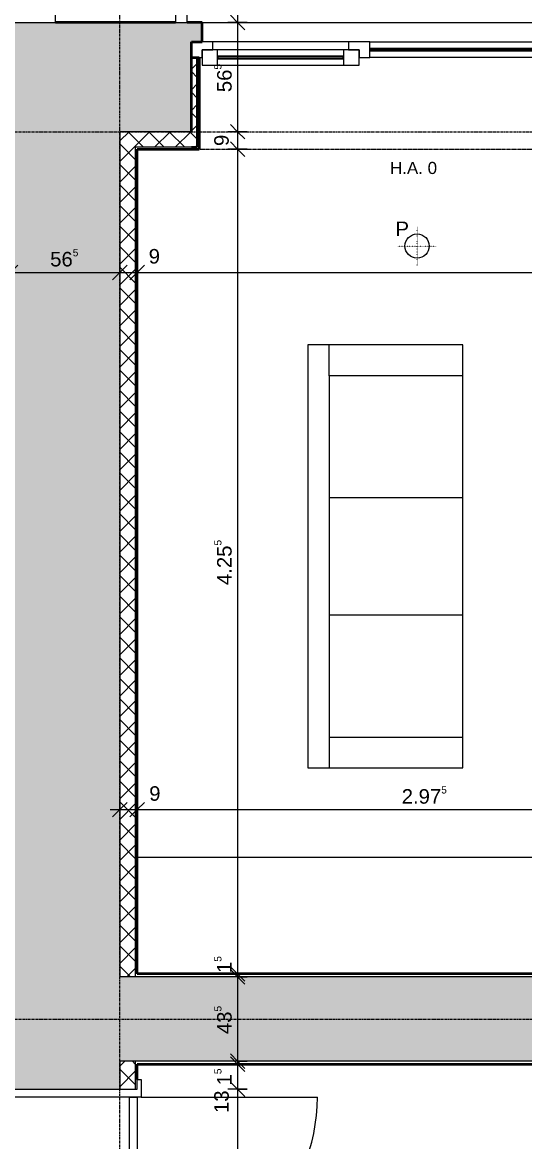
# Model space of a CAD drawing. Header units: millimetres. Extents: x -83 to 30397, y 298 to 25043.
# Drawn here: x 5710 to 8302, y 11233 to 17006 of the extents above; entities that cross this region are included whole.
import ezdxf

# ---------------------------------------------------------------- set-up
doc = ezdxf.new("R2010")
doc.units = ezdxf.units.MM
for name, pattern in [('Dot 1mm', [1, 0, -1]), ('Grid Line', [22.225, 12.7, -3.175, 3.175, -3.175]), ('HIDDEN_ELEMENTS', [2.5, 1.5, -1])]:
    doc.linetypes.add(name, pattern=pattern)
for name, color, linetype, lineweight in [('A-ANNO-DIMS', 211, 'Continuous', 9), ('A-ANNO-DIMS-50', 211, 'Continuous', 9), ('A-DETL', 90, 'Continuous', 9), ('A-DETL-THIN', 151, 'Continuous', 9), ('A-DOOR', 31, 'Continuous', 9), ('A-DOOR-FRAM', 31, 'Continuous', 18), ('A-GLAZ', 151, 'Continuous', 9), ('A-GLAZ-IDEN', 152, 'Continuous', 18), ('A-WALL', 113, 'Continuous', 9), ('A-WALL-PATT', 111, 'Continuous', 35), ('G-ANNO-TEXT', 231, 'Continuous', 9), ('I-FURN', 30, 'Continuous', 9), ('S-GRID', 1, 'Continuous', 9)]:
    doc.layers.add(name, color=color, linetype=linetype, lineweight=lineweight)
doc.styles.add('Arial', font='arial.ttf', dxfattribs={"height": 75})
doc.styles.add('Arial_8', font='arial.ttf', dxfattribs={"height": 62.5})
doc.dimstyles.new('ANNOTATION_1_5MM_BLACK', dxfattribs={"dimscale": 304.8, "dimtxt": 76.519455, "dimasz": 0.246063, "dimexe": 0.164042, "dimexo": 0.0625, "dimgap": 0.065617, "dimtad": 1, "dimdec": 1, "dimlfac": 0.1, "dimrnd": 0.5, "dimdsep": 46, "dimtxsty": 'Arial', "dimblk1": 'OBLIQUE', "dimblk2": 'OBLIQUE', "dimsah": 1, "dimcen": 0.09, "dimdle": 0.164042, "dimazin": 0, "dimtfac": 1, "dimtdec": 4, "dimtix": 1, "dimtmove": 2, "dimatfit": 3, "dimfxl": 0.164042, "dimfxlon": 1, "dimtvp": 1, "dimtolj": 1, "dimtzin": 0, "dimarcsym": 2})
doc.dimstyles.new('ANNOTATION_1_5MM_BLACK_1', dxfattribs={"dimscale": 304.8, "dimtxt": 76.519455, "dimasz": 0.246063, "dimexe": 0.164042, "dimexo": 0.0625, "dimgap": 0.065617, "dimtad": 1, "dimlfac": 0.001, "dimrnd": 0.005, "dimzin": 0, "dimdsep": 46, "dimtxsty": 'Arial', "dimblk1": 'OBLIQUE', "dimblk2": 'OBLIQUE', "dimsah": 1, "dimcen": 0.09, "dimdle": 0.164042, "dimazin": 0, "dimtfac": 1, "dimtdec": 4, "dimtix": 1, "dimtmove": 0, "dimatfit": 3, "dimfxl": 0.164042, "dimfxlon": 1, "dimtvp": 1, "dimtolj": 1, "dimtzin": 0, "dimarcsym": 2})
doc.dimstyles.new('ANNOTATION_1_5MM_BLACK_2', dxfattribs={"dimscale": 304.8, "dimtxt": 76.519455, "dimasz": 0.246063, "dimexe": 0.164042, "dimexo": 0.0625, "dimgap": 0.065617, "dimtad": 1, "dimdec": 1, "dimlfac": 0.1, "dimrnd": 0.5, "dimdsep": 46, "dimtxsty": 'Arial', "dimblk1": 'OBLIQUE', "dimblk2": 'OBLIQUE', "dimsah": 1, "dimcen": 0.09, "dimdle": 0.164042, "dimazin": 0, "dimtfac": 1, "dimtdec": 4, "dimtix": 1, "dimtmove": 0, "dimatfit": 3, "dimfxl": 0.164042, "dimfxlon": 1, "dimtvp": 1, "dimtolj": 1, "dimtzin": 0, "dimarcsym": 2})
pattern_1 = [(45, (0, 0), (-53.033, 53.033), []), (135, (0, 0), (-53.033, -53.033), [])]

# ---------------------------------------------------------------- blocks, each defined once
blk = doc.blocks.new('WIN_DOUBLE_SINGLE OPEN__ASYM - 2400 x 2515-676228-N_F_ E_0')
at = {"layer": 'A-GLAZ', "lineweight": 18}
for p, q in [((-810, 226.5), (-865, 226.5)), ((-865, 146.5), (-865, 186.5)), ((-865, 186.5), (-810, 186.5)), ((-785, 186.5), (-865, 186.5)), ((-865, 186.5), (-865, 106.5)), ((-810, 186.5), (-810, 226.5)), ((-785, 106.5), (-785, 186.5)), ((-55, 186.5), (-135, 186.5)), ((-135, 186.5), (-135, 106.5)), ((0, 226.5), (-110, 226.5)), ((-110, 226.5), (-110, 186.5)), ((-110, 186.5), (-55, 186.5)), ((-55, 186.5), (-55, 146.5)), ((-55, 106.5), (-55, 186.5)), ((0, 146.5), (0, 226.5)), ((1425, 226.5), (1370, 226.5)), ((1370, 226.5), (1370, 146.5)), ((-880, 146.5), (-865, 146.5)), ((-55, 146.5), (0, 146.5)), ((1370, 146.5), (1440, 146.5)), ((-865, 106.5), (-785, 106.5)), ((-135, 106.5), (-55, 106.5))]:
    blk.add_line(p, q, dxfattribs=at)
at = {"layer": 'A-GLAZ'}
for p, q in [((-110, 226.5), (-810, 226.5)), ((-135, 186.5), (-785, 186.5)), ((0, 226.5), (1370, 226.5)), ((1370, 146.5), (0, 146.5)), ((-785, 106.5), (-135, 106.5))]:
    blk.add_line(p, q, dxfattribs=at)
at = {"layer": 'A-GLAZ', "lineweight": 25}
for p, q in [((0, 191.5), (0, 181.5)), ((1370, 191.5), (0, 191.5)), ((0, 181.5), (1370, 181.5)), ((1370, 181.5), (1370, 191.5)), ((-785, 151.5), (-785, 141.5)), ((-135, 151.5), (-785, 151.5)), ((-785, 141.5), (-135, 141.5)), ((-135, 141.5), (-135, 151.5))]:
    blk.add_line(p, q, dxfattribs=at)
blk = doc.blocks.new('DOOR_SIMPLE _U-CASING - 1010 x 2135-688134-N_F_ E_0')
at = {"layer": 'A-DOOR'}
for p, q in [((-465, 326.5), (465, 326.5)), ((465, -346.5), (465, -1256.5))]:
    blk.add_line(p, q, dxfattribs=at)
at = {"layer": 'A-DOOR', "lineweight": 18}
for p, q in [((-465, -286.5), (465, -286.5)), ((-465, -326.5), (-465, -286.5)), ((465, -286.5), (465, -326.5)), ((465, -326.5), (-465, -326.5))]:
    blk.add_line(p, q, dxfattribs=at)
at = {"layer": 'A-DOOR'}
blk.add_arc((465, -326.5), 930, 180, 270, dxfattribs=at)
at = {"layer": 'A-DOOR-FRAM'}
for p, q in [((-555, 346.5), (-465, 346.5)), ((-555, 326.5), (-555, 346.5)), ((-465, 346.5), (-465, -346.5)), ((465, 346.5), (555, 346.5)), ((465, -346.5), (465, 346.5)), ((555, 346.5), (555, 326.5)), ((-505, 326.5), (-555, 326.5)), ((-505, -326.5), (-505, 326.5)), ((505, 326.5), (505, -326.5)), ((555, 326.5), (505, 326.5)), ((-555, -326.5), (-505, -326.5)), ((-555, -346.5), (-555, -326.5)), ((505, -326.5), (555, -326.5)), ((555, -326.5), (555, -346.5)), ((-465, -346.5), (-555, -346.5)), ((555, -346.5), (465, -346.5))]:
    blk.add_line(p, q, dxfattribs=at)
blk = doc.blocks.new('SOFA_3SEAT - 2182 x 800-309234-N_F_ E_0')
at = {"layer": 'I-FURN', "color": 253}
for p, q in [((0, 800), (0, 110.6)), ((159.1, 800), (0, 800)), ((2022.9, 800), (159.1, 800)), ((159.1, 800), (159.1, 110.6)), ((788.4, 800), (788.4, 110.6)), ((1393.4, 800), (1393.4, 110.6)), ((2182, 800), (2022.9, 800)), ((2022.9, 110.6), (2022.9, 800)), ((2182, 110.6), (2182, 800)), ((0, 110.6), (0, 0)), ((159.1, 110.6), (0, 110.6)), ((159.1, 110.6), (2022.9, 110.6)), ((2022.9, 110.6), (2182, 110.6)), ((2182, 0), (2182, 110.6)), ((0, 0), (2182, 0))]:
    blk.add_line(p, q, dxfattribs=at)
blk = doc.blocks.new('CLOSET - 2972_5x600-731254-N_F_ E_0')
at = {"layer": 'I-FURN', "color": 253}
for p, q in [((400, 2972.5), (0, 2972.5)), ((0, 2972.5), (0, 0))]:
    blk.add_line(p, q, dxfattribs=at)
blk = doc.blocks.new('DIMBLOCK43-N_F_ E_0')
at = {"layer": 'A-ANNO-DIMS-50'}
for p, q in [((6820.7, 17005.5), (6783.2, 17043)), ((6820.7, 17055.5), (6820.7, 16442.5)), ((6870.7, 17005.5), (6770.7, 17005.5)), ((6820.7, 17005.5), (6858.2, 16968)), ((6820.7, 17005.5), (6870.7, 17005.5)), ((6820.7, 16442.5), (6783.2, 16480)), ((6870.7, 16442.5), (6770.7, 16442.5)), ((6820.7, 16442.5), (6858.2, 16405)), ((6820.7, 16442.5), (6870.7, 16442.5))]:
    blk.add_line(p, q, dxfattribs=at)
at = {"layer": 'A-ANNO-DIMS-50', "color": 0, "insert": (6699.8, 16646.3), "char_height": 75, "width": 186.397, "attachment_point": 1, "rotation": 90, "line_spacing_factor": 0.941778, "style": 'Arial'}
blk.add_mtext('56\\A2\\H0.5x;\\S5^  ;\\H2x;', dxfattribs=at)
blk = doc.blocks.new('_Oblique')
at = {"color": 0, "linetype": 'ByBlock', "lineweight": -2}
blk.add_line((-0.5, -0.5), (0.5, 0.5), dxfattribs=at)
blk = doc.blocks.new('DIMBLOCK44-N_F_ E_0')
at = {"layer": 'A-ANNO-DIMS-50'}
for p, q in [((6820.7, 16442.5), (6783.2, 16480)), ((6870.7, 16442.5), (6770.7, 16442.5)), ((6820.7, 16442.5), (6820.7, 16352.5)), ((6820.7, 16442.5), (6858.2, 16405)), ((6820.7, 16442.5), (6870.7, 16442.5)), ((6870.7, 16352.5), (6770.7, 16352.5)), ((6820.7, 16352.5), (6783.2, 16390)), ((6820.7, 16352.5), (6858.2, 16315)), ((6820.7, 16352.5), (6870.7, 16352.5))]:
    blk.add_line(p, q, dxfattribs=at)
at = {"layer": 'A-ANNO-DIMS-50', "color": 0, "insert": (6699.8, 16368.4), "char_height": 75, "width": 69.784, "attachment_point": 1, "rotation": 90, "line_spacing_factor": 0.941778, "style": 'Arial'}
blk.add_mtext('9', dxfattribs=at)
blk = doc.blocks.new('DIMBLOCK45-N_F_ E_0')
at = {"layer": 'A-ANNO-DIMS-50'}
for p, q in [((6870.7, 16352.5), (6770.7, 16352.5)), ((6820.7, 16352.5), (6783.2, 16390)), ((6820.7, 16352.5), (6820.7, 12097.5)), ((6820.7, 16352.5), (6858.2, 16315)), ((6820.7, 16352.5), (6870.7, 16352.5)), ((6820.7, 12097.5), (6783.2, 12135)), ((6870.7, 12097.5), (6770.7, 12097.5)), ((6820.7, 12097.5), (6858.2, 12060)), ((6820.7, 12097.5), (6870.7, 12097.5))]:
    blk.add_line(p, q, dxfattribs=at)
at = {"layer": 'A-ANNO-DIMS-50', "color": 0, "insert": (6699.8, 14103.7), "char_height": 75, "width": 291.073, "attachment_point": 1, "rotation": 90, "line_spacing_factor": 0.941778, "style": 'Arial'}
blk.add_mtext('4.25\\A2\\H0.5x;\\S5^  ;\\H2x;', dxfattribs=at)
blk = doc.blocks.new('DIMBLOCK46-N_F_ E_0')
at = {"layer": 'A-ANNO-DIMS-50'}
for p, q in [((6820.7, 12097.5), (6783.2, 12135)), ((6870.7, 12097.5), (6770.7, 12097.5)), ((6870.7, 12082.5), (6770.7, 12082.5)), ((6820.7, 12082.5), (6783.2, 12120)), ((6820.7, 12097.5), (6820.7, 12082.5)), ((6820.7, 12097.5), (6858.2, 12060)), ((6820.7, 12097.5), (6870.7, 12097.5)), ((6820.7, 12082.5), (6858.2, 12045)), ((6820.7, 12082.5), (6870.7, 12082.5))]:
    blk.add_line(p, q, dxfattribs=at)
at = {"layer": 'A-ANNO-DIMS-50', "color": 0, "insert": (6699.8, 12102.2), "char_height": 75, "width": 116.613, "attachment_point": 1, "rotation": 90, "line_spacing_factor": 0.941778, "style": 'Arial'}
blk.add_mtext('1\\A2\\H0.5x;\\S5^  ;\\H2x;', dxfattribs=at)
blk = doc.blocks.new('DIMBLOCK47-N_F_ E_0')
at = {"layer": 'A-ANNO-DIMS-50'}
for p, q in [((6870.7, 12082.5), (6770.7, 12082.5)), ((6820.7, 12082.5), (6783.2, 12120)), ((6820.7, 12082.5), (6820.7, 11647.5)), ((6820.7, 12082.5), (6858.2, 12045)), ((6820.7, 12082.5), (6870.7, 12082.5)), ((6820.7, 11647.5), (6783.2, 11685)), ((6870.7, 11647.5), (6770.7, 11647.5)), ((6820.7, 11647.5), (6858.2, 11610)), ((6820.7, 11647.5), (6870.7, 11647.5))]:
    blk.add_line(p, q, dxfattribs=at)
at = {"layer": 'A-ANNO-DIMS-50', "color": 0, "insert": (6699.8, 11787.3), "char_height": 75, "width": 186.397, "attachment_point": 1, "rotation": 90, "line_spacing_factor": 0.941778, "style": 'Arial'}
blk.add_mtext('43\\A2\\H0.5x;\\S5^  ;\\H2x;', dxfattribs=at)
blk = doc.blocks.new('DIMBLOCK48-N_F_ E_0')
at = {"layer": 'A-ANNO-DIMS-50'}
for p, q in [((6820.7, 11647.5), (6783.2, 11685)), ((6820.7, 11632.5), (6783.2, 11670)), ((6870.7, 11647.5), (6770.7, 11647.5)), ((6870.7, 11632.5), (6770.7, 11632.5)), ((6820.7, 11647.5), (6820.7, 11632.5)), ((6820.7, 11647.5), (6858.2, 11610)), ((6820.7, 11647.5), (6870.7, 11647.5)), ((6820.7, 11632.5), (6858.2, 11595)), ((6820.7, 11632.5), (6870.7, 11632.5))]:
    blk.add_line(p, q, dxfattribs=at)
at = {"layer": 'A-ANNO-DIMS-50', "color": 0, "insert": (6699.8, 11522.5), "char_height": 75, "width": 116.613, "attachment_point": 1, "rotation": 90, "line_spacing_factor": 0.941778, "style": 'Arial'}
blk.add_mtext('1\\A2\\H0.5x;\\S5^  ;\\H2x;', dxfattribs=at)
blk = doc.blocks.new('DIMBLOCK49-N_F_ E_0')
at = {"layer": 'A-ANNO-DIMS-50'}
for p, q in [((6820.7, 11632.5), (6783.2, 11670)), ((6870.7, 11632.5), (6770.7, 11632.5)), ((6820.7, 11632.5), (6820.7, 11502.5)), ((6820.7, 11632.5), (6858.2, 11595)), ((6820.7, 11632.5), (6870.7, 11632.5)), ((6870.7, 11502.5), (6770.7, 11502.5)), ((6820.7, 11502.5), (6783.2, 11540)), ((6820.7, 11502.5), (6858.2, 11465)), ((6820.7, 11502.5), (6870.7, 11502.5))]:
    blk.add_line(p, q, dxfattribs=at)
at = {"layer": 'A-ANNO-DIMS-50', "color": 0, "insert": (6699.8, 11380.2), "char_height": 75, "width": 139.568, "attachment_point": 1, "rotation": 90, "line_spacing_factor": 0.941778, "style": 'Arial'}
blk.add_mtext('13', dxfattribs=at)
blk = doc.blocks.new('DIMBLOCK50-N_F_ E_0')
at = {"layer": 'A-ANNO-DIMS-50'}
for p, q in [((6870.7, 11502.5), (6770.7, 11502.5)), ((6820.7, 11502.5), (6783.2, 11540)), ((6820.7, 11502.5), (6820.7, 10492.5)), ((6820.7, 11502.5), (6858.2, 11465)), ((6820.7, 11502.5), (6870.7, 11502.5)), ((6820.7, 10492.5), (6783.2, 10530)), ((6870.7, 10492.5), (6770.7, 10492.5)), ((6820.7, 10492.5), (6858.2, 10455)), ((6820.7, 10492.5), (6870.7, 10492.5))]:
    blk.add_line(p, q, dxfattribs=at)
at = {"layer": 'A-ANNO-DIMS-50', "color": 0, "char_height": 75, "attachment_point": 1, "rotation": 90, "line_spacing_factor": 0.941778, "style": 'Arial'}
for s, insert, width in [('1.01', (6699.8, 10895.7), 244.244), ('2.13\\A2\\H0.5x;\\S5^  ;\\H2x;', (6861, 10876.2), 291.073)]:
    blk.add_mtext(s, dxfattribs=dict(at, insert=insert, width=width))
blk = doc.blocks.new('DIMBLOCK71-N_F_ E_0')
at = {"layer": 'A-ANNO-DIMS-50'}
for p, q in [((5649.4, 15766.4), (5649.4, 15666.4)), ((5649.4, 15716.4), (5649.4, 15766.4)), ((6212.4, 15766.4), (6212.4, 15666.4)), ((6212.4, 15716.4), (6212.4, 15766.4)), ((5599.4, 15716.4), (6212.4, 15716.4)), ((5649.4, 15716.4), (5611.9, 15678.9)), ((5649.4, 15716.4), (5686.9, 15753.9)), ((6212.4, 15716.4), (6174.9, 15678.9)), ((6212.4, 15716.4), (6249.9, 15753.9))]:
    blk.add_line(p, q, dxfattribs=at)
at = {"layer": 'A-ANNO-DIMS-50', "color": 0, "insert": (5853.2, 15837.3), "char_height": 75, "width": 186.397, "attachment_point": 1, "line_spacing_factor": 0.941778, "style": 'Arial'}
blk.add_mtext('56\\A2\\H0.5x;\\S5^  ;\\H2x;', dxfattribs=at)
blk = doc.blocks.new('DIMBLOCK72-N_F_ E_0')
at = {"layer": 'A-ANNO-DIMS-50'}
for p, q in [((6212.4, 15766.4), (6212.4, 15666.4)), ((6212.4, 15716.4), (6212.4, 15766.4)), ((6302.4, 15766.4), (6302.4, 15666.4)), ((6302.4, 15716.4), (6302.4, 15766.4)), ((6212.4, 15716.4), (6174.9, 15678.9)), ((6212.4, 15716.4), (6249.9, 15753.9)), ((6212.4, 15716.4), (6302.4, 15716.4)), ((6302.4, 15716.4), (6264.9, 15678.9)), ((6302.4, 15716.4), (6339.9, 15753.9))]:
    blk.add_line(p, q, dxfattribs=at)
at = {"layer": 'A-ANNO-DIMS-50', "color": 0, "insert": (6361.7, 15837.3), "char_height": 75, "width": 69.784, "attachment_point": 1, "line_spacing_factor": 0.941778, "style": 'Arial'}
blk.add_mtext('9', dxfattribs=at)
blk = doc.blocks.new('DIMBLOCK73-N_F_ E_0')
at = {"layer": 'A-ANNO-DIMS-50'}
for p, q in [((6302.4, 15766.4), (6302.4, 15666.4)), ((6302.4, 15716.4), (6302.4, 15766.4)), ((14597.4, 15666.4), (14597.4, 15766.4)), ((6302.4, 15716.4), (6264.9, 15678.9)), ((6302.4, 15716.4), (6339.9, 15753.9)), ((6302.4, 15716.4), (14647.4, 15716.4)), ((14597.4, 15716.4), (14559.9, 15678.9)), ((14597.4, 15716.4), (14634.9, 15753.9)), ((14597.4, 15716.4), (14597.4, 15666.4))]:
    blk.add_line(p, q, dxfattribs=at)
at = {"layer": 'A-ANNO-DIMS-50', "color": 0, "insert": (10328.6, 15837.3), "char_height": 75, "width": 291.073, "attachment_point": 1, "line_spacing_factor": 0.941778, "style": 'Arial'}
blk.add_mtext('8.29\\A2\\H0.5x;\\S5^  ;\\H2x;', dxfattribs=at)
blk = doc.blocks.new('DIMBLOCK114-N_F_ E_0')
at = {"layer": 'A-ANNO-DIMS-50'}
for p, q in [((6212.4, 12995.1), (6212.4, 12895.1)), ((6212.4, 12945.1), (6212.4, 12995.1)), ((6302.4, 12895.1), (6302.4, 12995.1)), ((6162.4, 12945.1), (6302.4, 12945.1)), ((6212.4, 12945.1), (6174.9, 12907.6)), ((6212.4, 12945.1), (6249.9, 12982.6)), ((6302.4, 12945.1), (6264.9, 12907.6)), ((6302.4, 12945.1), (6339.9, 12982.6)), ((6302.4, 12945.1), (6302.4, 12895.1))]:
    blk.add_line(p, q, dxfattribs=at)
at = {"layer": 'A-ANNO-DIMS-50', "color": 0, "insert": (6364.4, 13066), "char_height": 75, "width": 69.784, "attachment_point": 1, "line_spacing_factor": 0.941778, "style": 'Arial'}
blk.add_mtext('9', dxfattribs=at)
blk = doc.blocks.new('DIMBLOCK115-N_F_ E_0')
at = {"layer": 'A-ANNO-DIMS-50'}
for p, q in [((6302.4, 12895.1), (6302.4, 12995.1)), ((9274.9, 12895.1), (9274.9, 12995.1)), ((6302.4, 12945.1), (6264.9, 12907.6)), ((6302.4, 12945.1), (6339.9, 12982.6)), ((6302.4, 12945.1), (9274.9, 12945.1)), ((6302.4, 12945.1), (6302.4, 12895.1)), ((9274.9, 12945.1), (9237.4, 12907.6)), ((9274.9, 12945.1), (9312.4, 12982.6)), ((9274.9, 12945.1), (9274.9, 12895.1))]:
    blk.add_line(p, q, dxfattribs=at)
at = {"layer": 'A-ANNO-DIMS-50', "color": 0, "insert": (7667.3, 13066), "char_height": 75, "width": 291.073, "attachment_point": 1, "line_spacing_factor": 0.941778, "style": 'Arial'}
blk.add_mtext('2.97\\A2\\H0.5x;\\S5^  ;\\H2x;', dxfattribs=at)

msp = doc.modelspace()

# ---------------------------------------------------------------- hatches: boundary and pattern name
at = {"layer": 'A-WALL-PATT'}
h = msp.add_hatch(color=256, dxfattribs=at)
h.paths.add_polyline_path([(20177.354, 16442.509), (20257.354, 16442.509), (20257.354, 17005.509), (20127.354, 17005.509), (20127.354, 16905.509), (20169.854, 16905.509), (20169.854, 16442.509)])
h.paths.add_polyline_path([(18109.854, 16442.509), (18459.854, 16442.509), (18459.854, 16905.509), (18502.354, 16905.509), (18502.354, 17005.509), (18054.854, 17005.509), (18054.854, 16905.509), (18109.854, 16905.509), (18109.854, 16663.102)])
h.paths.add_polyline_path([(16377.354, 16442.509), (16979.854, 16442.509), (16979.854, 16905.509), (17034.854, 16905.509), (17034.854, 17005.509), (16322.354, 17005.509), (16322.354, 16905.509), (16377.354, 16905.509)])
h.paths.add_polyline_path([(15247.354, 16442.509), (15247.354, 16905.509), (15302.354, 16905.509), (15302.354, 17005.509), (12577.354, 17005.509), (12577.354, 16905.509), (12632.354, 16905.509), (12632.354, 16442.509), (14186.855, 16442.509)])
h.paths.add_polyline_path([(10232.354, 16442.509), (10232.354, 16905.509), (10287.354, 16905.509), (10287.354, 17005.509), (8927.354, 17005.509), (8927.354, 16905.509), (8982.354, 16905.509), (8982.354, 16442.509)])
h.paths.add_polyline_path([(6582.354, 16442.509), (6582.354, 16905.509), (6637.354, 16905.509), (6637.354, 17005.509), (5649.354, 17005.509), (5649.354, 16442.509), (6212.354, 16442.509)])
at = {"layer": 'A-WALL-PATT', "lineweight": 9}
h = msp.add_hatch(dxfattribs=at)
h.set_pattern_fill('FP1_1', color=256, style=0, pattern_type=2)
h.set_pattern_definition(pattern_1)
h.paths.add_polyline_path([(20169.854, 16362.509), (20177.354, 16362.509), (20177.354, 16442.509), (20169.854, 16442.509)])
h.paths.add_polyline_path([(18489.854, 16362.509), (18489.854, 16820.509), (18459.854, 16820.509), (18459.854, 16442.509), (18109.854, 16442.509), (18109.854, 16845.509), (18079.854, 16845.509), (18079.854, 16362.509), (18459.854, 16362.509)])
h.paths.add_polyline_path([(16944.762, 16362.509), (17009.854, 16362.509), (17009.854, 16845.509), (16979.854, 16845.509), (16979.854, 16442.509), (16377.354, 16442.509), (16377.354, 16845.509), (16347.354, 16845.509), (16347.354, 16362.509), (16377.354, 16362.509)])
h.paths.add_polyline_path([(15277.354, 16362.509), (15277.354, 16845.509), (15247.354, 16845.509), (15247.354, 16442.509), (12632.354, 16442.509), (12632.354, 16825.509), (12602.354, 16825.509), (12602.354, 16362.509), (15247.354, 16362.509)])
h.paths.add_polyline_path([(10232.354, 16362.509), (10262.354, 16362.509), (10262.354, 16825.509), (10232.354, 16825.509), (10232.354, 16442.509), (8982.354, 16442.509), (8982.354, 16825.509), (8952.354, 16825.509), (8952.354, 16362.509), (8982.354, 16362.509)])
h.paths.add_polyline_path([(6292.354, 16362.509), (6612.354, 16362.509), (6612.354, 16825.509), (6582.354, 16825.509), (6582.354, 16442.509), (6212.354, 16442.509), (6212.354, 16362.509)])
at = {"layer": 'A-WALL-PATT'}
h = msp.add_hatch(color=256, dxfattribs=at)
h.paths.add_polyline_path([(6212.354, 6697.509), (6212.354, 10492.509), (5649.354, 10492.509), (5649.354, 6697.509)])
h.paths.add_polyline_path([(5649.354, 11502.509), (6212.354, 11502.509), (6212.354, 16442.509), (5649.354, 16442.509), (5649.354, 11552.509)])
at = {"layer": 'A-WALL-PATT', "lineweight": 9}
h = msp.add_hatch(dxfattribs=at)
h.set_pattern_fill('FP1_1', color=256, style=0, pattern_type=2)
h.set_pattern_definition(pattern_1)
h.paths.add_polyline_path([(6292.354, 6697.509), (6292.354, 9197.509), (6212.354, 9197.509), (6212.354, 6697.509)])
h.paths.add_polyline_path([(6226.854, 9337.509), (6292.354, 9337.509), (6292.354, 10492.509), (6212.354, 10492.509), (6212.354, 9337.509)])
h.paths.add_polyline_path([(6292.354, 11502.509), (6292.354, 11647.509), (6212.354, 11647.509), (6212.354, 11502.509)])
h.paths.add_polyline_path([(6212.354, 12082.509), (6292.354, 12082.509), (6292.354, 16362.509), (6212.354, 16362.509), (6212.354, 12452.565)])
at = {"layer": 'A-WALL-PATT'}
msp.add_hatch(color=256, dxfattribs=at).paths.add_polyline_path([(9289.854, 11647.509), (9289.854, 12082.509), (6212.354, 12082.509), (6212.354, 11647.509), (8671.041, 11647.509)])

# ---------------------------------------------------------------- linework, layer by layer
at = {"layer": 'A-DETL', "linetype": 'HIDDEN_ELEMENTS'}
msp.add_line((6622.354, 16352.509), (8942.354, 16352.509), dxfattribs=at)
at = {"layer": 'A-DETL', "linetype": 'Dot 1mm'}
for p, q in [((7746.854, 15752.509), (7746.854, 15952.509)), ((7646.854, 15852.509), (7846.854, 15852.509))]:
    msp.add_line(p, q, dxfattribs=at)
at = {"layer": 'A-DETL', "lineweight": 18}
msp.add_circle((7746.854, 15852.509), 62.5, dxfattribs=at)
at = {"layer": 'A-DETL-THIN'}
for p, q in [((5880.354, 17005.509), (5880.354, 19615.509)), ((6500.354, 19285.509), (6500.354, 17005.509)), ((6560.354, 17005.509), (6560.354, 19225.509)), ((5600.354, 17005.509), (5880.354, 17005.509)), ((6500.354, 17005.509), (6560.354, 17005.509))]:
    msp.add_line(p, q, dxfattribs=at)
at = {"layer": 'A-WALL', "lineweight": 35}
for p, q in [((6500.354, 17005.509), (5880.354, 17005.509)), ((6637.354, 17005.509), (6560.354, 17005.509)), ((6637.354, 16905.509), (6637.354, 17005.509)), ((6582.354, 16905.509), (6637.354, 16905.509)), ((6582.354, 16442.509), (6582.354, 16905.509)), ((6582.354, 16825.509), (6612.354, 16825.509)), ((6612.354, 16825.509), (6622.354, 16825.509)), ((6612.354, 16825.509), (6612.354, 16825.509)), ((6612.354, 16825.509), (6612.354, 16362.509)), ((6622.354, 16825.509), (6622.354, 16352.509)), ((6302.354, 16352.509), (6622.354, 16352.509)), ((6302.354, 12097.509), (6302.354, 16352.509)), ((6582.354, 16362.509), (6612.354, 16362.509)), ((9289.854, 12097.509), (6302.354, 12097.509)), ((6302.354, 11552.509), (6302.354, 11632.509)), ((6302.354, 11632.509), (9274.854, 11632.509))]:
    msp.add_line(p, q, dxfattribs=at)
at = {"layer": 'A-WALL'}
for p, q in [((6637.354, 17005.509), (8927.354, 17005.509)), ((6582.354, 16442.509), (6212.354, 16442.509)), ((6212.354, 16442.509), (6212.354, 12082.509)), ((6582.354, 16362.509), (6292.354, 16362.509)), ((6292.354, 16362.509), (6292.354, 12082.509)), ((9289.854, 12082.509), (6212.354, 12082.509)), ((6212.354, 11647.509), (6212.354, 11502.509)), ((11932.354, 11647.509), (6212.354, 11647.509)), ((6292.354, 11647.509), (6292.354, 11502.509))]:
    msp.add_line(p, q, dxfattribs=at)
at = {"layer": 'S-GRID', "linetype": 'Grid Line'}
for p, q in [((6212.354, 4601.222), (6212.354, 18451.704)), ((4291.211, 16442.509), (23183.885, 16442.509)), ((4291.211, 11865.009), (23183.885, 11865.009))]:
    msp.add_line(p, q, dxfattribs=at)

# ---------------------------------------------------------------- block references
at = {"layer": 'A-DOOR', "rotation": 89.99999999999979}
msp.add_blockref('DOOR_SIMPLE _U-CASING - 1010 x 2135-688134-N_F_ E_0', (5975.854, 10997.509), dxfattribs=at)
at = {"layer": 'A-GLAZ'}
msp.add_blockref('WIN_DOUBLE_SINGLE OPEN__ASYM - 2400 x 2515-676228-N_F_ E_0', (7502.354, 16679.009), dxfattribs=at)
at = {"layer": 'I-FURN', "color": 253}
for name, p, rotation in [('SOFA_3SEAT - 2182 x 800-309234-N_F_ E_0', (7182.354, 15342.509), 270.0000000000002), ('CLOSET - 2972_5x600-731254-N_F_ E_0', (6302.354, 12697.509), 270.0000000000001)]:
    msp.add_blockref(name, p, dxfattribs=dict(at, rotation=rotation))

# ---------------------------------------------------------------- texts
at = {"layer": 'A-GLAZ-IDEN', "lineweight": 9, "insert": (7607.176, 16286.613), "char_height": 62.5, "width": 304.64125, "attachment_point": 1, "style": 'Arial_8'}
msp.add_mtext('H.A. 0', dxfattribs=at)
at = {"layer": 'G-ANNO-TEXT', "color": 142, "insert": (7635.127, 15978.824), "char_height": 75, "width": 84.17719, "attachment_point": 1, "style": 'Arial'}
msp.add_mtext('P', dxfattribs=at)

# ---------------------------------------------------------------- dimensions: what is measured, and where the dimension line sits
at = {"layer": 'A-ANNO-DIMS'}
for base, p1, p2, text, dimstyle, override, picture, middle in [((6820.678, 16442.509), (6870.678, 17005.509), (6870.678, 16442.509), '\\A1;56\\Q;{\\A1;{\\H0.5x;\\S5^ ;}}', 'ANNOTATION_1_5MM_BLACK_2', {"dimpost": '<>', "dimfxl": 563}, 'DIMBLOCK43-N_F_ E_0', (6762.385, 16724.009)), ((6820.678, 12097.509), (6870.678, 16352.509), (6870.678, 12097.509), '\\A1;4.25\\Q;{\\A1;{\\H0.5x;\\S5^ ;}}', 'ANNOTATION_1_5MM_BLACK_1', {"dimpost": '<>', "dimfxl": 4255}, 'DIMBLOCK45-N_F_ E_0', (6762.385, 14225.009)), ((6820.678, 11647.509), (6870.678, 12082.509), (6870.678, 11647.509), '\\A1;43\\Q;{\\A1;{\\H0.5x;\\S5^ ;}}', 'ANNOTATION_1_5MM_BLACK_2', {"dimpost": '<>', "dimfxl": 435}, 'DIMBLOCK47-N_F_ E_0', (6762.359, 11865.009)), ((6820.678, 10492.509), (6870.678, 11502.509), (6870.678, 10492.509), '1.01\\X\\A1;2.13\\Q;{\\A1;{\\H0.5x;\\S5^ ;}}', 'ANNOTATION_1_5MM_BLACK_1', {"dimpost": '<>', "dimfxl": 1010}, 'DIMBLOCK50-N_F_ E_0', (6820.678, 10997.509))]:
    dim = msp.add_linear_dim(base=base, p1=p1, p2=p2, angle=90, text=text, dimstyle=dimstyle, override=override, dxfattribs=at)
    dim.commit()
    dim.dimension.update_dxf_attribs({"geometry": picture, "text_midpoint": middle})
dim = msp.add_linear_dim(base=(6820.678, 16352.509), p1=(6870.678, 16442.509), p2=(6870.678, 16352.509), angle=90, dimstyle='ANNOTATION_1_5MM_BLACK_2', override={"dimpost": '<>', "dimfxl": 90}, dxfattribs=at)
dim.commit()
dim.dimension.update_dxf_attribs({"geometry": 'DIMBLOCK44-N_F_ E_0', "text_midpoint": (6762.385, 16397.509)})
for base, p1, p2, text, dimstyle, override, picture, middle in [((6212.354, 15716.356), (5649.354, 15766.356), (6212.354, 15766.356), '\\A1;56\\Q;{\\A1;{\\H0.5x;\\S5^ ;}}', 'ANNOTATION_1_5MM_BLACK_2', {"dimpost": '<>', "dimfxl": 563}, 'DIMBLOCK71-N_F_ E_0', (5930.854, 15774.649)), ((14597.354, 15716.356), (6302.354, 15766.356), (14597.354, 15666.356), '\\A1;8.29\\Q;{\\A1;{\\H0.5x;\\S5^ ;}}', 'ANNOTATION_1_5MM_BLACK_1', {"dimpost": '<>', "dimfxl": 8295.602751}, 'DIMBLOCK73-N_F_ E_0', (10449.854, 15774.649)), ((9274.854, 12945.121), (6302.354, 12895.121), (9274.854, 12895.121), '\\A1;2.97\\Q;{\\A1;{\\H0.5x;\\S5^ ;}}', 'ANNOTATION_1_5MM_BLACK_1', {"dimpost": '<>', "dimfxl": 2972.5}, 'DIMBLOCK115-N_F_ E_0', (7788.604, 13003.414))]:
    dim = msp.add_linear_dim(base=base, p1=p1, p2=p2, text=text, dimstyle=dimstyle, override=override, dxfattribs=at)
    dim.commit()
    dim.dimension.update_dxf_attribs({"geometry": picture, "text_midpoint": middle})
for base, p1, p2, override, picture, middle in [((6302.354, 15716.356), (6212.354, 15766.356), (6302.354, 15766.356), {"dimpost": '<>', "dimfxl": 90}, 'DIMBLOCK72-N_F_ E_0', (6396.554, 15787.254)), ((6302.354, 12945.121), (6212.354, 12995.121), (6302.354, 12895.121), {"dimpost": '<>', "dimfxl": 134.53624}, 'DIMBLOCK114-N_F_ E_0', (6399.338, 13016.02))]:
    dim = msp.add_linear_dim(base=base, p1=p1, p2=p2, dimstyle='ANNOTATION_1_5MM_BLACK', override=override, dxfattribs=at)
    dim.commit()
    dim.dimension.update_dxf_attribs({"geometry": picture, "text_midpoint": middle, "dimtype": 160})
for base, p1, p2, picture, middle in [((6820.678, 12082.509), (6870.678, 12097.509), (6870.678, 12082.509), 'DIMBLOCK46-N_F_ E_0', (6749.779, 12160.508)), ((6820.678, 11632.509), (6870.678, 11647.509), (6870.678, 11632.509), 'DIMBLOCK48-N_F_ E_0', (6749.779, 11580.779))]:
    dim = msp.add_linear_dim(base=base, p1=p1, p2=p2, angle=90, text='\\A1;1\\Q;{\\A1;{\\H0.5x;\\S5^ ;}}', dimstyle='ANNOTATION_1_5MM_BLACK', override={"dimpost": '<>', "dimfxl": 15}, dxfattribs=at)
    dim.commit()
    dim.dimension.update_dxf_attribs({"geometry": picture, "text_midpoint": middle, "dimtype": 160, "text_rotation": 90})
dim = msp.add_linear_dim(base=(6820.678, 11502.509), p1=(6870.678, 11632.509), p2=(6870.678, 11502.509), angle=90, dimstyle='ANNOTATION_1_5MM_BLACK', override={"dimpost": '<>', "dimfxl": 130}, dxfattribs=at)
dim.commit()
dim.dimension.update_dxf_attribs({"geometry": 'DIMBLOCK49-N_F_ E_0', "text_midpoint": (6749.779, 11449.957), "dimtype": 160, "text_rotation": 90})

doc.saveas('drawing.dxf')
